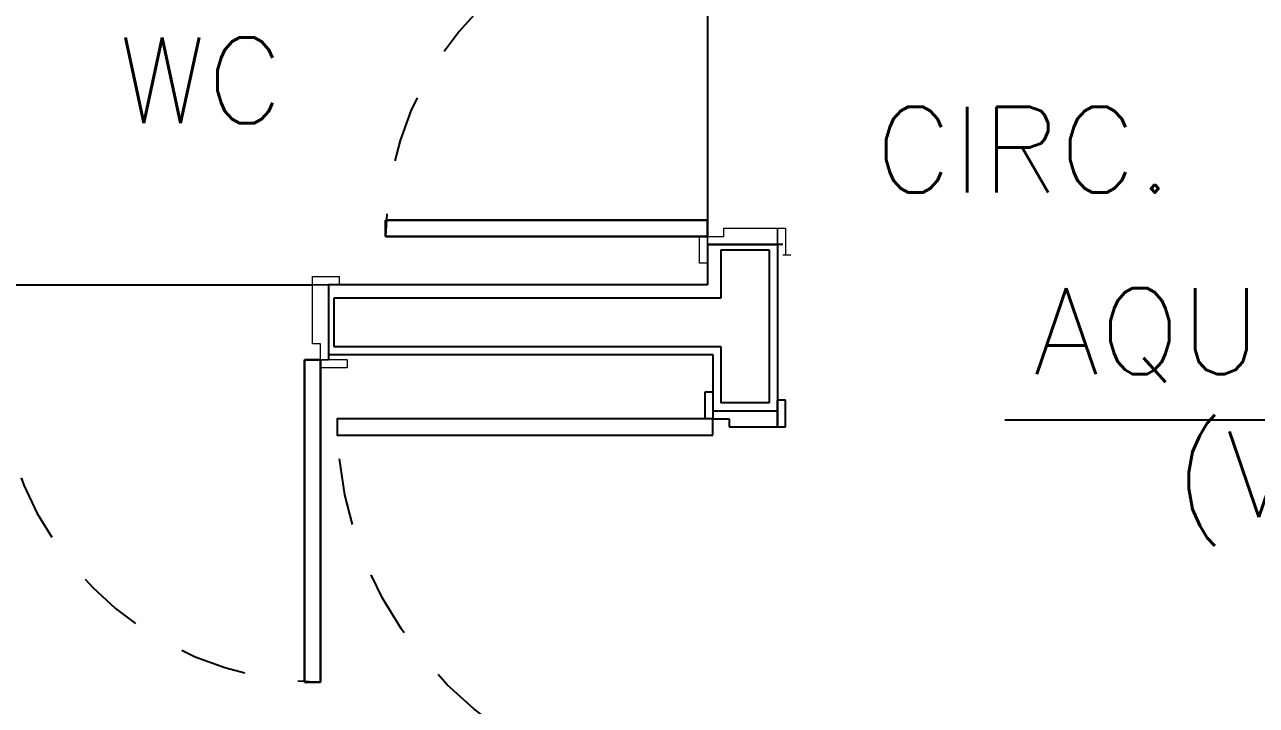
# Model space of a CAD drawing. Header units: millimetres. Extents: x 188.6 to 263.2, y 40.1 to 120.1.
# Drawn here: x 210.021 to 212.316, y 76.161 to 77.429 of the extents above; entities that cross this region are included whole.
import ezdxf

# ---------------------------------------------------------------- set-up
doc = ezdxf.new("R2010")
doc.units = ezdxf.units.MM
doc.linetypes.add('XREF-TIPO$0$HIDDEN2', pattern=[0.1875, 0.125, -0.0625])
for name, color, linetype in [('ARQ', 8, 'Continuous'), ('ARQ-TXT', 8, 'Continuous'), ('GAS-TEXTO', 7, 'Continuous')]:
    doc.layers.add(name, color=color, linetype=linetype)
doc.styles.add('60-100', font='romans.shx', dxfattribs={"height": 0.16})
doc.styles.add('60-50', font='romans.shx', dxfattribs={"height": 0.08})
doc.styles.add('60-75', font='romans.shx', dxfattribs={"height": 0.12})
doc.dimstyles.new('SETAS75', dxfattribs={"dimtxt": 0.16, "dimasz": 0.15, "dimexe": 0.15, "dimexo": 0, "dimgap": 0.1, "dimtad": 1, "dimzin": 10, "dimdsep": 46, "dimtxsty": '60-100', "dimblk1": 'OPEN', "dimblk2": 'OPEN', "dimsah": 1, "dimcen": 0, "dimclrd": 244, "dimclre": 244, "dimclrt": 7, "dimadec": 0, "dimazin": 0, "dimtfac": 1, "dimtix": 1, "dimtmove": 2, "dimatfit": 3, "dimldrblk": 'OPEN', "dimfxl": 0.15, "dimtolj": 1, "dimtzin": 6, "dimarcsym": 0})

# ---------------------------------------------------------------- blocks, each defined once
blk = doc.blocks.new('XREF-TIPO$0$A$C281A5909')
at = {"color": 0}
for p, q in [((0.05, 0.755), (0.08, 0.755)), ((0.05, 0.155), (0.05, 0.755)), ((0.08, 0.755), (0.05, 0.755)), ((0.05, 0.755), (0.05, 0.155)), ((0.08, 0.755), (0.08, 0.155)), ((0.08, 0.155), (0.08, 0.755)), ((0.035, 0.015), (0.035, 0.155)), ((0.08, 0.155), (0.05, 0.155)), ((0.05, 0.155), (0.08, 0.155)), ((0.65, 0.155), (0.08, 0.155)), ((0.665, 0.025), (0.665, 0.155))]:
    blk.add_line(p, q, dxfattribs=at)
at = {"color": 0, "lineweight": 13}
for p, q in [((0, 0.155), (0, 0.17)), ((0, 0.17), (0.05, 0.17)), ((0.65, 0.155), (0.65, 0.17)), ((0.65, 0.17), (0.7, 0.17)), ((0.7, 0.17), (0.7, 0.155)), ((0, 0.155), (0.05, 0.155)), ((0.05, 0.155), (0.035, 0.155)), ((0.05, 0.155), (0.05, 0.125)), ((0.665, 0.155), (0.65, 0.155)), ((0.65, 0.125), (0.65, 0.155)), ((0.65, 0.155), (0.7, 0.155)), ((0.05, 0.125), (0.065, 0.125)), ((0.065, 0.125), (0.065, 0.025)), ((0.635, 0.025), (0.635, 0.125)), ((0.635, 0.125), (0.65, 0.125)), ((0.065, 0.025), (0.015, 0.025)), ((0.035, 0.025), (0.065, 0.025)), ((0.065, 0.025), (0.065, 0.01)), ((0.635, 0.025), (0.665, 0.025)), ((0.635, 0.01), (0.635, 0.025)), ((0.685, 0.025), (0.635, 0.025)), ((0.685, 0.025), (0.685, 0.01)), ((0.015, 0), (0.015, 0.015)), ((0.065, 0.01), (0.015, 0.01)), ((0.685, 0.01), (0.635, 0.01))]:
    blk.add_line(p, q, dxfattribs=at)
at = {"color": 0, "linetype": 'XREF-TIPO$0$HIDDEN2'}
blk.add_arc((0.05, 0.155), 0.6, 0, 90, dxfattribs=at)
blk = doc.blocks.new('XREF-TIPO$0$PORTA 70')
at = {"color": 0}
for p, q in [((36.2665, 23.8835), (36.2815, 23.8835)), ((36.2665, 23.8335), (36.2665, 23.8835)), ((36.2815, 23.8335), (36.2815, 23.8835)), ((36.4015, 23.8685), (36.4165, 23.8685)), ((36.4015, 23.8685), (36.4015, 23.8185)), ((36.4165, 23.8685), (36.4165, 23.8185)), ((36.2815, 23.8485), (36.2815, 23.8335)), ((36.4015, 23.8485), (36.2815, 23.8485)), ((36.4015, 23.8185), (36.4015, 23.8485)), ((36.2815, 23.8335), (36.2665, 23.8335)), ((36.3115, 23.8335), (36.2815, 23.8335)), ((36.3115, 23.8185), (36.3115, 23.8335)), ((36.4015, 23.8185), (36.3115, 23.8185)), ((36.4165, 23.8185), (36.4015, 23.8185)), ((36.2665, 23.0835), (36.2665, 23.1335)), ((36.2815, 23.1335), (36.3115, 23.1335)), ((36.2815, 23.0835), (36.2815, 23.1335)), ((36.3115, 23.1485), (36.4015, 23.1485)), ((36.3115, 23.1335), (36.3115, 23.1485)), ((36.4015, 23.1485), (36.4165, 23.1485)), ((36.4015, 23.1185), (36.4015, 23.1485)), ((36.4015, 23.1485), (36.4015, 23.0985)), ((36.4165, 23.1485), (36.4165, 23.0985)), ((36.2815, 23.1185), (36.4015, 23.1185)), ((36.4165, 23.0985), (36.4015, 23.0985)), ((36.2815, 23.0835), (36.2665, 23.0835))]:
    blk.add_line(p, q, dxfattribs=at)
blk.add_lwpolyline([(36.2815, 23.1635), (36.2815, 23.1335), (35.5815, 23.1335), (35.5815, 23.1635)], close=True, dxfattribs=at)
at = {"color": 0, "linetype": 'XREF-TIPO$0$HIDDEN2'}
blk.add_arc((36.2815, 23.1335), 0.7, 90, 180, dxfattribs=at)
blk = doc.blocks.new('_OPEN')
at = {"color": 0, "linetype": 'ByBlock'}
for p, q in [((-1, 0.167), (0, 0)), ((0, 0), (-1, -0.167)), ((0, 0), (-1, 0))]:
    blk.add_line(p, q, dxfattribs=at)

msp = doc.modelspace()

# ---------------------------------------------------------------- linework, layer by layer
at = {"layer": 'ARQ'}
for p, q in [((211.2932, 77.0197), (211.4232, 77.0197)), ((211.2932, 77.0197), (211.2932, 76.9447)), ((211.2932, 77.0197), (211.4232, 77.0197)), ((211.2932, 77.0197), (211.2932, 76.9447)), ((211.4232, 77.0197), (211.4232, 76.7197)), ((211.4232, 77.0197), (211.4232, 76.7097)), ((211.4232, 77.0197), (211.4232, 76.7197)), ((211.4232, 77.0197), (211.4232, 76.7097)), ((211.3182, 77.0097), (211.4082, 77.0097)), ((211.3182, 77.0097), (211.3182, 76.9197)), ((211.3182, 77.0097), (211.4082, 77.0097)), ((211.3182, 77.0097), (211.3182, 76.9197)), ((211.4082, 77.0097), (211.4082, 76.7247)), ((211.4082, 77.0097), (211.4082, 76.7247)), ((209.987, 76.9447), (210.557, 76.9447)), ((209.987, 76.9447), (210.557, 76.9447)), ((211.2932, 76.9447), (210.587, 76.9447)), ((210.587, 76.9447), (210.587, 76.8147)), ((210.587, 76.9447), (210.587, 76.8047)), ((211.2932, 76.9447), (210.587, 76.9447)), ((210.587, 76.9447), (210.587, 76.8147)), ((210.587, 76.9447), (210.587, 76.8047)), ((211.3182, 76.9197), (210.597, 76.9197)), ((210.597, 76.9197), (210.597, 76.8297)), ((211.3182, 76.9197), (210.597, 76.9197)), ((210.597, 76.9197), (210.597, 76.8297)), ((210.587, 76.8147), (211.3032, 76.8147)), ((210.587, 76.8147), (211.3032, 76.8147)), ((210.597, 76.8297), (211.3182, 76.8297)), ((210.597, 76.8297), (211.3182, 76.8297)), ((211.3032, 76.8147), (211.3032, 76.7097)), ((211.3032, 76.8147), (211.3032, 76.7097)), ((211.3182, 76.8297), (211.3182, 76.7247)), ((211.3182, 76.8297), (211.3182, 76.7247)), ((210.542, 76.2047), (210.542, 76.8047)), ((210.542, 76.8047), (210.572, 76.8047)), ((210.572, 76.8047), (210.542, 76.8047)), ((210.542, 76.8047), (210.542, 76.2047)), ((210.542, 76.2047), (210.542, 76.8047)), ((210.542, 76.8047), (210.572, 76.8047)), ((210.572, 76.8047), (210.542, 76.8047)), ((210.542, 76.8047), (210.542, 76.2047)), ((210.572, 76.8047), (210.572, 76.2047)), ((210.572, 76.2047), (210.572, 76.8047)), ((210.572, 76.8047), (210.572, 76.2047)), ((210.572, 76.2047), (210.572, 76.8047)), ((211.4082, 76.7247), (211.3182, 76.7247)), ((211.4082, 76.7247), (211.3182, 76.7247)), ((210.572, 76.2047), (210.542, 76.2047)), ((210.542, 76.2047), (210.572, 76.2047)), ((210.572, 76.2047), (210.542, 76.2047)), ((210.542, 76.2047), (210.572, 76.2047))]:
    msp.add_line(p, q, dxfattribs=at)
at = {"layer": 'ARQ', "lineweight": 13}
for p, q in [((210.557, 76.9447), (210.557, 76.9597)), ((210.557, 76.9597), (210.607, 76.9597)), ((210.557, 76.9447), (210.557, 76.9597)), ((210.557, 76.9597), (210.607, 76.9597)), ((210.607, 76.9597), (210.607, 76.9447)), ((210.607, 76.9597), (210.607, 76.9447)), ((210.587, 76.9447), (210.557, 76.9447)), ((210.557, 76.8347), (210.557, 76.9447)), ((210.557, 76.9447), (210.607, 76.9447)), ((210.587, 76.9447), (210.557, 76.9447)), ((210.557, 76.8347), (210.557, 76.9447)), ((210.557, 76.9447), (210.607, 76.9447)), ((210.572, 76.8347), (210.557, 76.8347)), ((210.572, 76.8347), (210.557, 76.8347)), ((210.572, 76.8047), (210.572, 76.8347)), ((210.572, 76.8047), (210.572, 76.8347)), ((210.572, 76.8047), (210.587, 76.8047)), ((210.622, 76.8047), (210.572, 76.8047)), ((210.572, 76.8047), (210.587, 76.8047)), ((210.622, 76.8047), (210.572, 76.8047)), ((210.622, 76.7897), (210.572, 76.7897)), ((210.622, 76.7897), (210.572, 76.7897)), ((210.622, 76.8047), (210.622, 76.7897)), ((210.622, 76.8047), (210.622, 76.7897))]:
    msp.add_line(p, q, dxfattribs=at)
at = {"layer": 'ARQ', "linetype": 'XREF-TIPO$0$HIDDEN2'}
msp.add_arc((210.572, 76.8047), 0.6, 180, 270, dxfattribs=at)
msp.add_arc((210.572, 76.8047), 0.6, 180, 270, dxfattribs=at)

# ---------------------------------------------------------------- block references
at = {"layer": 'ARQ', "rotation": 90}
msp.add_blockref('XREF-TIPO$0$A$C281A5909', (211.4482, 76.9847), dxfattribs=at)
msp.add_blockref('XREF-TIPO$0$A$C281A5909', (211.4482, 76.9847), dxfattribs=at)
at = {"layer": 'ARQ', "xscale": -1, "rotation": 180}
msp.add_blockref('XREF-TIPO$0$PORTA 70', (175.0217, 99.8282), dxfattribs=at)
msp.add_blockref('XREF-TIPO$0$PORTA 70', (175.0217, 99.8282), dxfattribs=at)

# ---------------------------------------------------------------- texts
at = {"layer": 'ARQ-TXT', "style": '60-75'}
for s, p in [('WC', (210.1949, 77.2453)), ('CIRC.', (211.6053, 77.1162))]:
    msp.add_text(s, height=0.16, dxfattribs=at).set_placement(p)
at = {"layer": 'GAS-TEXTO', "insert": (211.8757, 76.9383), "char_height": 0.16, "width": 2.333766, "attachment_point": 1, "style": '60-50'}
msp.add_mtext('\\pi0.024026;AQUECEDOR A GÁS \\P\\pi0.28688;(VER DETALHE)', dxfattribs=at)

# ---------------------------------------------------------------- leaders
at = {"layer": 'GAS-TEXTO'}
msp.add_leader([(215.2441, 76.8171), (214.071, 76.6925), (211.8468, 76.6925)], dimstyle='SETAS75', dxfattribs=at)

doc.saveas('drawing.dxf')
